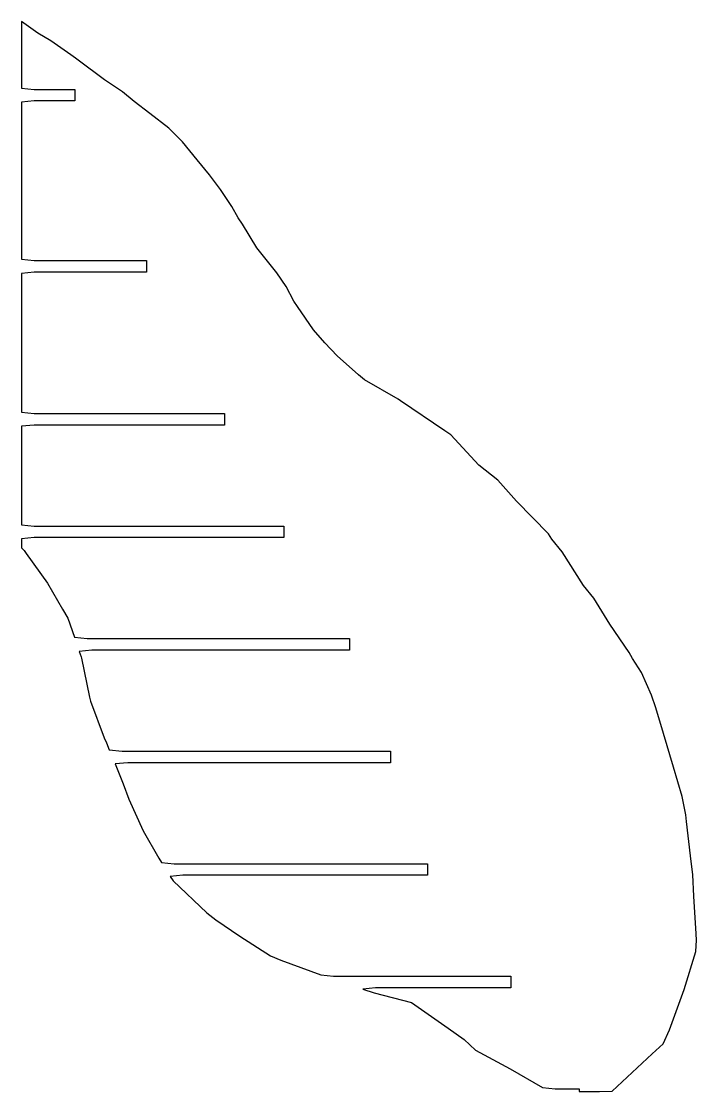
# Model space of a CAD drawing. Header units: inches. Extents: x -5 to 434, y 102 to 477.
# Drawn here: x -4.7 to 231.8, y 101.5 to 476.5 of the extents above; entities that cross this region are included whole.
import ezdxf

# ---------------------------------------------------------------- set-up
doc = ezdxf.new("R2010")
doc.units = ezdxf.units.IN
doc.header["$MEASUREMENT"] = 0
doc.layers.add('boundary', color=7, linetype='Continuous')

# ---------------------------------------------------------------- blocks, each defined once
blk = doc.blocks.new('block 2')
at = {"layer": 'boundary', "color": 5, "lineweight": 25, "true_color": 0x0000ff}
for points in [[(222.28, 123.16), (227.42, 137.34)], [(222.28, 123.16), (227.42, 137.34)], [(227.42, 137.34), (227.42, 137.34)], [(222.28, 123.16), (222.28, 123.16)]]:
    blk.add_lwpolyline(points, dxfattribs=at)
blk = doc.blocks.new('block 3')
at = {"layer": 'boundary', "color": 5, "lineweight": 25, "true_color": 0x0000ff}
for points in [[(227.42, 137.34), (231.55, 150.66)], [(227.42, 137.34), (231.55, 150.66)], [(231.55, 150.66), (231.55, 150.66)], [(227.42, 137.34), (227.42, 137.34)]]:
    blk.add_lwpolyline(points, dxfattribs=at)
blk = doc.blocks.new('block 4')
at = {"layer": 'boundary', "color": 5, "lineweight": 25, "true_color": 0x0000ff}
for points in [[(231.55, 150.66), (231.81, 154.56)], [(231.55, 150.66), (231.81, 154.56)], [(231.81, 154.56), (231.81, 154.56)], [(231.55, 150.66), (231.55, 150.66)]]:
    blk.add_lwpolyline(points, dxfattribs=at)
blk = doc.blocks.new('block 5')
at = {"layer": 'boundary', "color": 5, "lineweight": 25, "true_color": 0x0000ff}
for points in [[(231.81, 154.56), (231.64, 156.83)], [(231.81, 154.56), (231.64, 156.83)], [(231.64, 156.83), (231.64, 156.83)], [(231.81, 154.56), (231.81, 154.56)]]:
    blk.add_lwpolyline(points, dxfattribs=at)
blk = doc.blocks.new('block 6')
at = {"layer": 'boundary', "color": 5, "lineweight": 25, "true_color": 0x0000ff}
for points in [[(231.64, 156.83), (230.82, 170.02)], [(231.64, 156.83), (230.82, 170.02)], [(230.82, 170.02), (230.82, 170.02)], [(231.64, 156.83), (231.64, 156.83)]]:
    blk.add_lwpolyline(points, dxfattribs=at)
blk = doc.blocks.new('block 7')
at = {"layer": 'boundary', "color": 5, "lineweight": 25, "true_color": 0x0000ff}
for points in [[(230.82, 170.02), (230.53, 177.5)], [(230.82, 170.02), (230.53, 177.5)], [(230.53, 177.5), (230.53, 177.5)], [(230.82, 170.02), (230.82, 170.02)]]:
    blk.add_lwpolyline(points, dxfattribs=at)
blk = doc.blocks.new('block 8')
at = {"layer": 'boundary', "color": 5, "lineweight": 25, "true_color": 0x0000ff}
for points in [[(230.53, 177.5), (229.64, 184.15)], [(230.53, 177.5), (229.64, 184.15)], [(229.64, 184.15), (229.64, 184.15)], [(230.53, 177.5), (230.53, 177.5)]]:
    blk.add_lwpolyline(points, dxfattribs=at)
blk = doc.blocks.new('block 9')
at = {"layer": 'boundary', "color": 5, "lineweight": 25, "true_color": 0x0000ff}
for points in [[(229.64, 184.15), (228.29, 196.21)], [(229.64, 184.15), (228.29, 196.21)], [(228.29, 196.21), (228.29, 196.21)], [(229.64, 184.15), (229.64, 184.15)]]:
    blk.add_lwpolyline(points, dxfattribs=at)
blk = doc.blocks.new('block 10')
at = {"layer": 'boundary', "color": 5, "lineweight": 25, "true_color": 0x0000ff}
for points in [[(228.29, 196.21), (227.99, 198.49)], [(228.29, 196.21), (227.99, 198.49)], [(227.99, 198.49), (227.99, 198.49)], [(228.29, 196.21), (228.29, 196.21)]]:
    blk.add_lwpolyline(points, dxfattribs=at)
blk = doc.blocks.new('block 11')
at = {"layer": 'boundary', "color": 5, "lineweight": 25, "true_color": 0x0000ff}
for points in [[(227.99, 198.49), (226.76, 204.95)], [(227.99, 198.49), (226.76, 204.95)], [(226.76, 204.95), (226.76, 204.95)], [(227.99, 198.49), (227.99, 198.49)]]:
    blk.add_lwpolyline(points, dxfattribs=at)
blk = doc.blocks.new('block 12')
at = {"layer": 'boundary', "color": 5, "lineweight": 25, "true_color": 0x0000ff}
for points in [[(226.76, 204.95), (223.73, 215.23)], [(226.76, 204.95), (223.73, 215.23)], [(223.73, 215.23), (223.73, 215.23)], [(226.76, 204.95), (226.76, 204.95)]]:
    blk.add_lwpolyline(points, dxfattribs=at)
blk = doc.blocks.new('block 13')
at = {"layer": 'boundary', "color": 5, "lineweight": 25, "true_color": 0x0000ff}
for points in [[(223.73, 215.23), (220.17, 226.97)], [(223.73, 215.23), (220.17, 226.97)], [(220.17, 226.97), (220.17, 226.97)], [(223.73, 215.23), (223.73, 215.23)]]:
    blk.add_lwpolyline(points, dxfattribs=at)
blk = doc.blocks.new('block 14')
at = {"layer": 'boundary', "color": 5, "lineweight": 25, "true_color": 0x0000ff}
for points in [[(220.17, 226.97), (217.52, 235.99)], [(220.17, 226.97), (217.52, 235.99)], [(217.52, 235.99), (217.52, 235.99)], [(220.17, 226.97), (220.17, 226.97)]]:
    blk.add_lwpolyline(points, dxfattribs=at)
blk = doc.blocks.new('block 15')
at = {"layer": 'boundary', "color": 5, "lineweight": 25, "true_color": 0x0000ff}
for points in [[(217.52, 235.99), (215.96, 240.46)], [(217.52, 235.99), (215.96, 240.46)], [(215.96, 240.46), (215.96, 240.46)], [(217.52, 235.99), (217.52, 235.99)]]:
    blk.add_lwpolyline(points, dxfattribs=at)
blk = doc.blocks.new('block 16')
at = {"layer": 'boundary', "color": 5, "lineweight": 25, "true_color": 0x0000ff}
for points in [[(215.96, 240.46), (212.49, 248.34)], [(215.96, 240.46), (212.49, 248.34)], [(212.49, 248.34), (212.49, 248.34)], [(215.96, 240.46), (215.96, 240.46)]]:
    blk.add_lwpolyline(points, dxfattribs=at)
blk = doc.blocks.new('block 17')
at = {"layer": 'boundary', "color": 5, "lineweight": 25, "true_color": 0x0000ff}
for points in [[(212.49, 248.34), (209.33, 253.31)], [(212.49, 248.34), (209.33, 253.31)], [(209.33, 253.31), (209.33, 253.31)], [(212.49, 248.34), (212.49, 248.34)]]:
    blk.add_lwpolyline(points, dxfattribs=at)
blk = doc.blocks.new('block 18')
at = {"layer": 'boundary', "color": 5, "lineweight": 25, "true_color": 0x0000ff}
for points in [[(209.33, 253.31), (208.16, 255.42)], [(209.33, 253.31), (208.16, 255.42)], [(208.16, 255.42), (208.16, 255.42)], [(209.33, 253.31), (209.33, 253.31)]]:
    blk.add_lwpolyline(points, dxfattribs=at)
blk = doc.blocks.new('block 19')
at = {"layer": 'boundary', "color": 5, "lineweight": 25, "true_color": 0x0000ff}
for points in [[(208.16, 255.42), (201.46, 265.37)], [(208.16, 255.42), (201.46, 265.37)], [(201.46, 265.37), (201.46, 265.37)], [(208.16, 255.42), (208.16, 255.42)]]:
    blk.add_lwpolyline(points, dxfattribs=at)
blk = doc.blocks.new('block 20')
at = {"layer": 'boundary', "color": 5, "lineweight": 25, "true_color": 0x0000ff}
for points in [[(201.46, 265.37), (195.85, 274.44)], [(201.46, 265.37), (195.85, 274.44)], [(195.85, 274.44), (195.85, 274.44)], [(201.46, 265.37), (201.46, 265.37)]]:
    blk.add_lwpolyline(points, dxfattribs=at)
blk = doc.blocks.new('block 21')
at = {"layer": 'boundary', "color": 5, "lineweight": 25, "true_color": 0x0000ff}
for points in [[(195.85, 274.44), (192.23, 278.86)], [(195.85, 274.44), (192.23, 278.86)], [(192.23, 278.86), (192.23, 278.86)], [(195.85, 274.44), (195.85, 274.44)]]:
    blk.add_lwpolyline(points, dxfattribs=at)
blk = doc.blocks.new('block 22')
at = {"layer": 'boundary', "color": 5, "lineweight": 25, "true_color": 0x0000ff}
for points in [[(192.23, 278.86), (184.66, 290.7)], [(192.23, 278.86), (184.66, 290.7)], [(184.66, 290.7), (184.66, 290.7)], [(192.23, 278.86), (192.23, 278.86)]]:
    blk.add_lwpolyline(points, dxfattribs=at)
blk = doc.blocks.new('block 23')
at = {"layer": 'boundary', "color": 5, "lineweight": 25, "true_color": 0x0000ff}
for points in [[(184.66, 290.7), (181.15, 295.16)], [(184.66, 290.7), (181.15, 295.16)], [(181.15, 295.16), (181.15, 295.16)], [(184.66, 290.7), (184.66, 290.7)]]:
    blk.add_lwpolyline(points, dxfattribs=at)
blk = doc.blocks.new('block 24')
at = {"layer": 'boundary', "color": 5, "lineweight": 25, "true_color": 0x0000ff}
for points in [[(181.15, 295.16), (179.91, 297.02)], [(181.15, 295.16), (179.91, 297.02)], [(179.91, 297.02), (179.91, 297.02)], [(181.15, 295.16), (181.15, 295.16)]]:
    blk.add_lwpolyline(points, dxfattribs=at)
blk = doc.blocks.new('block 25')
at = {"layer": 'boundary', "color": 5, "lineweight": 25, "true_color": 0x0000ff}
for points in [[(179.91, 297.02), (168.72, 308.42)], [(179.91, 297.02), (168.72, 308.42)], [(168.72, 308.42), (168.72, 308.42)], [(179.91, 297.02), (179.91, 297.02)]]:
    blk.add_lwpolyline(points, dxfattribs=at)
blk = doc.blocks.new('block 26')
at = {"layer": 'boundary', "color": 5, "lineweight": 25, "true_color": 0x0000ff}
for points in [[(168.72, 308.42), (162.17, 315.8)], [(168.72, 308.42), (162.17, 315.8)], [(162.17, 315.8), (162.17, 315.8)], [(168.72, 308.42), (168.72, 308.42)]]:
    blk.add_lwpolyline(points, dxfattribs=at)
blk = doc.blocks.new('block 27')
at = {"layer": 'boundary', "color": 5, "lineweight": 25, "true_color": 0x0000ff}
for points in [[(162.17, 315.8), (155.51, 321.01)], [(162.17, 315.8), (155.51, 321.01)], [(155.51, 321.01), (155.51, 321.01)], [(162.17, 315.8), (162.17, 315.8)]]:
    blk.add_lwpolyline(points, dxfattribs=at)
blk = doc.blocks.new('block 28')
at = {"layer": 'boundary', "color": 5, "lineweight": 25, "true_color": 0x0000ff}
for points in [[(155.51, 321.01), (145.73, 331.69)], [(155.51, 321.01), (145.73, 331.69)], [(145.73, 331.69), (145.73, 331.69)], [(155.51, 321.01), (155.51, 321.01)]]:
    blk.add_lwpolyline(points, dxfattribs=at)
blk = doc.blocks.new('block 29')
at = {"layer": 'boundary', "color": 5, "lineweight": 25, "true_color": 0x0000ff}
for points in [[(145.73, 331.69), (143.6, 333.01)], [(145.73, 331.69), (143.6, 333.01)], [(143.6, 333.01), (143.6, 333.01)], [(145.73, 331.69), (145.73, 331.69)]]:
    blk.add_lwpolyline(points, dxfattribs=at)
blk = doc.blocks.new('block 30')
at = {"layer": 'boundary', "color": 5, "lineweight": 25, "true_color": 0x0000ff}
for points in [[(143.6, 333.01), (128.08, 343.54)], [(143.6, 333.01), (128.08, 343.54)], [(128.08, 343.54), (128.08, 343.54)], [(143.6, 333.01), (143.6, 333.01)]]:
    blk.add_lwpolyline(points, dxfattribs=at)
blk = doc.blocks.new('block 31')
at = {"layer": 'boundary', "color": 5, "lineweight": 25, "true_color": 0x0000ff}
for points in [[(128.08, 343.54), (127.21, 344.13)], [(128.08, 343.54), (127.21, 344.13)], [(127.21, 344.13), (127.21, 344.13)], [(128.08, 343.54), (128.08, 343.54)]]:
    blk.add_lwpolyline(points, dxfattribs=at)
blk = doc.blocks.new('block 32')
at = {"layer": 'boundary', "color": 5, "lineweight": 25, "true_color": 0x0000ff}
for points in [[(127.21, 344.13), (115.52, 350.96)], [(127.21, 344.13), (115.52, 350.96)], [(115.52, 350.96), (115.52, 350.96)], [(127.21, 344.13), (127.21, 344.13)]]:
    blk.add_lwpolyline(points, dxfattribs=at)
blk = doc.blocks.new('block 33')
at = {"layer": 'boundary', "color": 5, "lineweight": 25, "true_color": 0x0000ff}
for points in [[(115.52, 350.96), (113.42, 352.69)], [(115.52, 350.96), (113.42, 352.69)], [(113.42, 352.69), (113.42, 352.69)], [(115.52, 350.96), (115.52, 350.96)]]:
    blk.add_lwpolyline(points, dxfattribs=at)
blk = doc.blocks.new('block 34')
at = {"layer": 'boundary', "color": 5, "lineweight": 25, "true_color": 0x0000ff}
for points in [[(113.42, 352.69), (105.85, 359.39)], [(113.42, 352.69), (105.85, 359.39)], [(105.85, 359.39), (105.85, 359.39)], [(113.42, 352.69), (113.42, 352.69)]]:
    blk.add_lwpolyline(points, dxfattribs=at)
blk = doc.blocks.new('block 35')
at = {"layer": 'boundary', "color": 5, "lineweight": 25, "true_color": 0x0000ff}
for points in [[(105.85, 359.39), (101.52, 363.92)], [(105.85, 359.39), (101.52, 363.92)], [(101.52, 363.92), (101.52, 363.92)], [(105.85, 359.39), (105.85, 359.39)]]:
    blk.add_lwpolyline(points, dxfattribs=at)
blk = doc.blocks.new('block 36')
at = {"layer": 'boundary', "color": 5, "lineweight": 25, "true_color": 0x0000ff}
for points in [[(101.52, 363.92), (97.64, 368.44)], [(101.52, 363.92), (97.64, 368.44)], [(97.64, 368.44), (97.64, 368.44)], [(101.52, 363.92), (101.52, 363.92)]]:
    blk.add_lwpolyline(points, dxfattribs=at)
blk = doc.blocks.new('block 37')
at = {"layer": 'boundary', "color": 5, "lineweight": 25, "true_color": 0x0000ff}
for points in [[(97.64, 368.44), (91.96, 376.57)], [(97.64, 368.44), (91.96, 376.57)], [(91.96, 376.57), (91.96, 376.57)], [(97.64, 368.44), (97.64, 368.44)]]:
    blk.add_lwpolyline(points, dxfattribs=at)
blk = doc.blocks.new('block 38')
at = {"layer": 'boundary', "color": 5, "lineweight": 25, "true_color": 0x0000ff}
for points in [[(91.96, 376.57), (90.71, 378.45)], [(91.96, 376.57), (90.71, 378.45)], [(90.71, 378.45), (90.71, 378.45)], [(91.96, 376.57), (91.96, 376.57)]]:
    blk.add_lwpolyline(points, dxfattribs=at)
blk = doc.blocks.new('block 39')
at = {"layer": 'boundary', "color": 5, "lineweight": 25, "true_color": 0x0000ff}
for points in [[(90.71, 378.45), (88.02, 383.65)], [(90.71, 378.45), (88.02, 383.65)], [(88.02, 383.65), (88.02, 383.65)], [(90.71, 378.45), (90.71, 378.45)]]:
    blk.add_lwpolyline(points, dxfattribs=at)
blk = doc.blocks.new('block 40')
at = {"layer": 'boundary', "color": 5, "lineweight": 25, "true_color": 0x0000ff}
for points in [[(88.02, 383.65), (84.74, 388.43)], [(88.02, 383.65), (84.74, 388.43)], [(84.74, 388.43), (84.74, 388.43)], [(88.02, 383.65), (88.02, 383.65)]]:
    blk.add_lwpolyline(points, dxfattribs=at)
blk = doc.blocks.new('block 41')
at = {"layer": 'boundary', "color": 5, "lineweight": 25, "true_color": 0x0000ff}
for points in [[(84.74, 388.43), (82.89, 390.81)], [(84.74, 388.43), (82.89, 390.81)], [(82.89, 390.81), (82.89, 390.81)], [(84.74, 388.43), (84.74, 388.43)]]:
    blk.add_lwpolyline(points, dxfattribs=at)
blk = doc.blocks.new('block 42')
at = {"layer": 'boundary', "color": 5, "lineweight": 25, "true_color": 0x0000ff}
for points in [[(82.89, 390.81), (77.75, 397.19)], [(82.89, 390.81), (77.75, 397.19)], [(77.75, 397.19), (77.75, 397.19)], [(82.89, 390.81), (82.89, 390.81)]]:
    blk.add_lwpolyline(points, dxfattribs=at)
blk = doc.blocks.new('block 43')
at = {"layer": 'boundary', "color": 5, "lineweight": 25, "true_color": 0x0000ff}
for points in [[(77.75, 397.19), (72.77, 405.48)], [(77.75, 397.19), (72.77, 405.48)], [(72.77, 405.48), (72.77, 405.48)], [(77.75, 397.19), (77.75, 397.19)]]:
    blk.add_lwpolyline(points, dxfattribs=at)
blk = doc.blocks.new('block 44')
at = {"layer": 'boundary', "color": 5, "lineweight": 25, "true_color": 0x0000ff}
for points in [[(72.77, 405.48), (71.23, 407.68)], [(72.77, 405.48), (71.23, 407.68)], [(71.23, 407.68), (71.23, 407.68)], [(72.77, 405.48), (72.77, 405.48)]]:
    blk.add_lwpolyline(points, dxfattribs=at)
blk = doc.blocks.new('block 45')
at = {"layer": 'boundary', "color": 5, "lineweight": 25, "true_color": 0x0000ff}
for points in [[(71.23, 407.68), (68.96, 411.63)], [(71.23, 407.68), (68.96, 411.63)], [(68.96, 411.63), (68.96, 411.63)], [(71.23, 407.68), (71.23, 407.68)]]:
    blk.add_lwpolyline(points, dxfattribs=at)
blk = doc.blocks.new('block 46')
at = {"layer": 'boundary', "color": 5, "lineweight": 25, "true_color": 0x0000ff}
for points in [[(68.96, 411.63), (65.08, 417.68)], [(68.96, 411.63), (65.08, 417.68)], [(65.08, 417.68), (65.08, 417.68)], [(68.96, 411.63), (68.96, 411.63)]]:
    blk.add_lwpolyline(points, dxfattribs=at)
blk = doc.blocks.new('block 47')
at = {"layer": 'boundary', "color": 5, "lineweight": 25, "true_color": 0x0000ff}
for points in [[(65.08, 417.68), (61.22, 422.75)], [(65.08, 417.68), (61.22, 422.75)], [(61.22, 422.75), (61.22, 422.75)], [(65.08, 417.68), (65.08, 417.68)]]:
    blk.add_lwpolyline(points, dxfattribs=at)
blk = doc.blocks.new('block 48')
at = {"layer": 'boundary', "color": 5, "lineweight": 25, "true_color": 0x0000ff}
for points in [[(61.22, 422.75), (56.81, 427.97)], [(61.22, 422.75), (56.81, 427.97)], [(56.81, 427.97), (56.81, 427.97)], [(61.22, 422.75), (61.22, 422.75)]]:
    blk.add_lwpolyline(points, dxfattribs=at)
blk = doc.blocks.new('block 49')
at = {"layer": 'boundary', "color": 5, "lineweight": 25, "true_color": 0x0000ff}
for points in [[(56.81, 427.97), (51.77, 434.34)], [(56.81, 427.97), (51.77, 434.34)], [(51.77, 434.34), (51.77, 434.34)], [(56.81, 427.97), (56.81, 427.97)]]:
    blk.add_lwpolyline(points, dxfattribs=at)
blk = doc.blocks.new('block 50')
at = {"layer": 'boundary', "color": 5, "lineweight": 25, "true_color": 0x0000ff}
for points in [[(51.77, 434.34), (46.96, 439.15)], [(51.77, 434.34), (46.96, 439.15)], [(46.96, 439.15), (46.96, 439.15)], [(51.77, 434.34), (51.77, 434.34)]]:
    blk.add_lwpolyline(points, dxfattribs=at)
blk = doc.blocks.new('block 51')
at = {"layer": 'boundary', "color": 5, "lineweight": 25, "true_color": 0x0000ff}
for points in [[(46.96, 439.15), (40.24, 444.27)], [(46.96, 439.15), (40.24, 444.27)], [(40.24, 444.27), (40.24, 444.27)], [(46.96, 439.15), (46.96, 439.15)]]:
    blk.add_lwpolyline(points, dxfattribs=at)
blk = doc.blocks.new('block 52')
at = {"layer": 'boundary', "color": 5, "lineweight": 25, "true_color": 0x0000ff}
for points in [[(40.24, 444.27), (34.74, 448.46)], [(40.24, 444.27), (34.74, 448.46)], [(34.74, 448.46), (34.74, 448.46)], [(40.24, 444.27), (40.24, 444.27)]]:
    blk.add_lwpolyline(points, dxfattribs=at)
blk = doc.blocks.new('block 53')
at = {"layer": 'boundary', "color": 5, "lineweight": 25, "true_color": 0x0000ff}
for points in [[(34.74, 448.46), (30.71, 451.8)], [(34.74, 448.46), (30.71, 451.8)], [(30.71, 451.8), (30.71, 451.8)], [(34.74, 448.46), (34.74, 448.46)]]:
    blk.add_lwpolyline(points, dxfattribs=at)
blk = doc.blocks.new('block 54')
at = {"layer": 'boundary', "color": 5, "lineweight": 25, "true_color": 0x0000ff}
for points in [[(30.71, 451.8), (24.43, 456)], [(30.71, 451.8), (24.43, 456)], [(24.43, 456), (24.43, 456)], [(30.71, 451.8), (30.71, 451.8)]]:
    blk.add_lwpolyline(points, dxfattribs=at)
blk = doc.blocks.new('block 55')
at = {"layer": 'boundary', "color": 5, "lineweight": 25, "true_color": 0x0000ff}
for points in [[(24.43, 456), (15.22, 462.94)], [(24.43, 456), (15.22, 462.94)], [(15.22, 462.94), (15.22, 462.94)], [(24.43, 456), (24.43, 456)]]:
    blk.add_lwpolyline(points, dxfattribs=at)
blk = doc.blocks.new('block 56')
at = {"layer": 'boundary', "color": 5, "lineweight": 25, "true_color": 0x0000ff}
for points in [[(15.22, 462.94), (14.27, 463.62)], [(15.22, 462.94), (14.27, 463.62)], [(14.27, 463.62), (14.27, 463.62)], [(15.22, 462.94), (15.22, 462.94)]]:
    blk.add_lwpolyline(points, dxfattribs=at)
blk = doc.blocks.new('block 57')
at = {"layer": 'boundary', "color": 5, "lineweight": 25, "true_color": 0x0000ff}
for points in [[(14.27, 463.62), (12.6, 464.83)], [(14.27, 463.62), (12.6, 464.83)], [(12.6, 464.83), (12.6, 464.83)], [(14.27, 463.62), (14.27, 463.62)]]:
    blk.add_lwpolyline(points, dxfattribs=at)
blk = doc.blocks.new('block 58')
at = {"layer": 'boundary', "color": 5, "lineweight": 25, "true_color": 0x0000ff}
for points in [[(12.6, 464.83), (5.56, 469.75)], [(12.6, 464.83), (5.56, 469.75)], [(5.56, 469.75), (5.56, 469.75)], [(12.6, 464.83), (12.6, 464.83)]]:
    blk.add_lwpolyline(points, dxfattribs=at)
blk = doc.blocks.new('block 59')
at = {"layer": 'boundary', "color": 5, "lineweight": 25, "true_color": 0x0000ff}
for points in [[(5.56, 469.75), (1.09, 472.43)], [(5.56, 469.75), (1.09, 472.43)], [(1.09, 472.43), (1.09, 472.43)], [(5.56, 469.75), (5.56, 469.75)]]:
    blk.add_lwpolyline(points, dxfattribs=at)
blk = doc.blocks.new('block 60')
at = {"layer": 'boundary', "color": 5, "lineweight": 25, "true_color": 0x0000ff}
for points in [[(1.09, 472.43), (-4.71, 476.52)], [(1.09, 472.43), (-4.71, 476.52)], [(-4.71, 476.52), (-4.71, 476.52)], [(1.09, 472.43), (1.09, 472.43)]]:
    blk.add_lwpolyline(points, dxfattribs=at)
blk = doc.blocks.new('block 61')
at = {"layer": 'boundary', "color": 5, "lineweight": 25, "true_color": 0x0000ff}
for points in [[(-4.71, 476.52), (-4.71, 453.14)], [(-4.71, 476.52), (-4.71, 453.14)], [(-4.71, 476.52), (-4.71, 476.52)], [(-4.71, 453.14), (-4.71, 453.14)]]:
    blk.add_lwpolyline(points, dxfattribs=at)
blk = doc.blocks.new('block 62')
at = {"layer": 'boundary', "color": 5, "lineweight": 25, "true_color": 0x0000ff}
for points in [[(-4.71, 453.14), (-0.26, 452.7)], [(-4.71, 453.14), (-0.26, 452.7)], [(-4.71, 453.14), (-4.71, 453.14)], [(-0.26, 452.7), (-0.26, 452.7)]]:
    blk.add_lwpolyline(points, dxfattribs=at)
blk = doc.blocks.new('block 63')
at = {"layer": 'boundary', "color": 5, "lineweight": 25, "true_color": 0x0000ff}
for points in [[(-0.26, 452.7), (13.98, 452.7)], [(-0.26, 452.7), (13.98, 452.7)], [(-0.26, 452.7), (-0.26, 452.7)], [(13.98, 452.7), (13.98, 452.7)]]:
    blk.add_lwpolyline(points, dxfattribs=at)
blk = doc.blocks.new('block 64')
at = {"layer": 'boundary', "color": 5, "lineweight": 25, "true_color": 0x0000ff}
for points in [[(13.98, 452.7), (13.98, 448.65)], [(13.98, 452.7), (13.98, 448.65)], [(13.98, 452.7), (13.98, 452.7)], [(13.98, 448.65), (13.98, 448.65)]]:
    blk.add_lwpolyline(points, dxfattribs=at)
blk = doc.blocks.new('block 65')
at = {"layer": 'boundary', "color": 5, "lineweight": 25, "true_color": 0x0000ff}
for points in [[(13.98, 448.65), (-0.26, 448.65)], [(13.98, 448.65), (-0.26, 448.65)], [(-0.26, 448.65), (-0.26, 448.65)], [(13.98, 448.65), (13.98, 448.65)]]:
    blk.add_lwpolyline(points, dxfattribs=at)
blk = doc.blocks.new('block 66')
at = {"layer": 'boundary', "color": 5, "lineweight": 25, "true_color": 0x0000ff}
for points in [[(-0.26, 448.65), (-4.71, 448.21)], [(-0.26, 448.65), (-4.71, 448.21)], [(-4.71, 448.21), (-4.71, 448.21)], [(-0.26, 448.65), (-0.26, 448.65)]]:
    blk.add_lwpolyline(points, dxfattribs=at)
blk = doc.blocks.new('block 67')
at = {"layer": 'boundary', "color": 5, "lineweight": 25, "true_color": 0x0000ff}
for points in [[(-4.71, 448.21), (-4.71, 393.17)], [(-4.71, 448.21), (-4.71, 393.17)], [(-4.71, 448.21), (-4.71, 448.21)], [(-4.71, 393.17), (-4.71, 393.17)]]:
    blk.add_lwpolyline(points, dxfattribs=at)
blk = doc.blocks.new('block 68')
at = {"layer": 'boundary', "color": 5, "lineweight": 25, "true_color": 0x0000ff}
for points in [[(-4.71, 393.17), (-0.26, 392.73)], [(-4.71, 393.17), (-0.26, 392.73)], [(-4.71, 393.17), (-4.71, 393.17)], [(-0.26, 392.73), (-0.26, 392.73)]]:
    blk.add_lwpolyline(points, dxfattribs=at)
blk = doc.blocks.new('block 69')
at = {"layer": 'boundary', "color": 5, "lineweight": 25, "true_color": 0x0000ff}
for points in [[(-0.26, 392.73), (39.16, 392.73)], [(-0.26, 392.73), (39.16, 392.73)], [(-0.26, 392.73), (-0.26, 392.73)], [(39.16, 392.73), (39.16, 392.73)]]:
    blk.add_lwpolyline(points, dxfattribs=at)
blk = doc.blocks.new('block 70')
at = {"layer": 'boundary', "color": 5, "lineweight": 25, "true_color": 0x0000ff}
for points in [[(39.16, 392.73), (39.16, 388.68)], [(39.16, 392.73), (39.16, 388.68)], [(39.16, 392.73), (39.16, 392.73)], [(39.16, 388.68), (39.16, 388.68)]]:
    blk.add_lwpolyline(points, dxfattribs=at)
blk = doc.blocks.new('block 71')
at = {"layer": 'boundary', "color": 5, "lineweight": 25, "true_color": 0x0000ff}
for points in [[(39.16, 388.68), (-0.26, 388.68)], [(39.16, 388.68), (-0.26, 388.68)], [(-0.26, 388.68), (-0.26, 388.68)], [(39.16, 388.68), (39.16, 388.68)]]:
    blk.add_lwpolyline(points, dxfattribs=at)
blk = doc.blocks.new('block 72')
at = {"layer": 'boundary', "color": 5, "lineweight": 25, "true_color": 0x0000ff}
for points in [[(-0.26, 388.68), (-4.71, 388.24)], [(-0.26, 388.68), (-4.71, 388.24)], [(-4.71, 388.24), (-4.71, 388.24)], [(-0.26, 388.68), (-0.26, 388.68)]]:
    blk.add_lwpolyline(points, dxfattribs=at)
blk = doc.blocks.new('block 73')
at = {"layer": 'boundary', "color": 5, "lineweight": 25, "true_color": 0x0000ff}
for points in [[(-4.71, 388.24), (-4.71, 339.58)], [(-4.71, 388.24), (-4.71, 339.58)], [(-4.71, 388.24), (-4.71, 388.24)], [(-4.71, 339.58), (-4.71, 339.58)]]:
    blk.add_lwpolyline(points, dxfattribs=at)
blk = doc.blocks.new('block 74')
at = {"layer": 'boundary', "color": 5, "lineweight": 25, "true_color": 0x0000ff}
for points in [[(-4.71, 339.58), (-0.26, 339.14)], [(-4.71, 339.58), (-0.26, 339.14)], [(-4.71, 339.58), (-4.71, 339.58)], [(-0.26, 339.14), (-0.26, 339.14)]]:
    blk.add_lwpolyline(points, dxfattribs=at)
blk = doc.blocks.new('block 75')
at = {"layer": 'boundary', "color": 5, "lineweight": 25, "true_color": 0x0000ff}
for points in [[(-0.26, 339.14), (66.46, 339.14)], [(-0.26, 339.14), (66.46, 339.14)], [(-0.26, 339.14), (-0.26, 339.14)], [(66.46, 339.14), (66.46, 339.14)]]:
    blk.add_lwpolyline(points, dxfattribs=at)
blk = doc.blocks.new('block 76')
at = {"layer": 'boundary', "color": 5, "lineweight": 25, "true_color": 0x0000ff}
for points in [[(66.46, 339.14), (66.46, 335.09)], [(66.46, 339.14), (66.46, 335.09)], [(66.46, 339.14), (66.46, 339.14)], [(66.46, 335.09), (66.46, 335.09)]]:
    blk.add_lwpolyline(points, dxfattribs=at)
blk = doc.blocks.new('block 77')
at = {"layer": 'boundary', "color": 5, "lineweight": 25, "true_color": 0x0000ff}
for points in [[(66.46, 335.09), (-0.26, 335.09)], [(66.46, 335.09), (-0.26, 335.09)], [(-0.26, 335.09), (-0.26, 335.09)], [(66.46, 335.09), (66.46, 335.09)]]:
    blk.add_lwpolyline(points, dxfattribs=at)
blk = doc.blocks.new('block 78')
at = {"layer": 'boundary', "color": 5, "lineweight": 25, "true_color": 0x0000ff}
for points in [[(-0.26, 335.09), (-4.71, 334.65)], [(-0.26, 335.09), (-4.71, 334.65)], [(-4.71, 334.65), (-4.71, 334.65)], [(-0.26, 335.09), (-0.26, 335.09)]]:
    blk.add_lwpolyline(points, dxfattribs=at)
blk = doc.blocks.new('block 79')
at = {"layer": 'boundary', "color": 5, "lineweight": 25, "true_color": 0x0000ff}
for points in [[(-4.71, 334.65), (-4.71, 300.14)], [(-4.71, 334.65), (-4.71, 300.14)], [(-4.71, 334.65), (-4.71, 334.65)], [(-4.71, 300.14), (-4.71, 300.14)]]:
    blk.add_lwpolyline(points, dxfattribs=at)
blk = doc.blocks.new('block 80')
at = {"layer": 'boundary', "color": 5, "lineweight": 25, "true_color": 0x0000ff}
for points in [[(-4.71, 300.14), (-0.26, 299.7)], [(-4.71, 300.14), (-0.26, 299.7)], [(-4.71, 300.14), (-4.71, 300.14)], [(-0.26, 299.7), (-0.26, 299.7)]]:
    blk.add_lwpolyline(points, dxfattribs=at)
blk = doc.blocks.new('block 81')
at = {"layer": 'boundary', "color": 5, "lineweight": 25, "true_color": 0x0000ff}
for points in [[(-0.26, 299.7), (87.18, 299.7)], [(-0.26, 299.7), (87.18, 299.7)], [(-0.26, 299.7), (-0.26, 299.7)], [(87.18, 299.7), (87.18, 299.7)]]:
    blk.add_lwpolyline(points, dxfattribs=at)
blk = doc.blocks.new('block 82')
at = {"layer": 'boundary', "color": 5, "lineweight": 25, "true_color": 0x0000ff}
for points in [[(87.18, 299.7), (87.18, 295.65)], [(87.18, 299.7), (87.18, 295.65)], [(87.18, 299.7), (87.18, 299.7)], [(87.18, 295.65), (87.18, 295.65)]]:
    blk.add_lwpolyline(points, dxfattribs=at)
blk = doc.blocks.new('block 83')
at = {"layer": 'boundary', "color": 5, "lineweight": 25, "true_color": 0x0000ff}
for points in [[(87.18, 295.65), (-0.26, 295.65)], [(87.18, 295.65), (-0.26, 295.65)], [(-0.26, 295.65), (-0.26, 295.65)], [(87.18, 295.65), (87.18, 295.65)]]:
    blk.add_lwpolyline(points, dxfattribs=at)
blk = doc.blocks.new('block 84')
at = {"layer": 'boundary', "color": 5, "lineweight": 25, "true_color": 0x0000ff}
for points in [[(-0.26, 295.65), (-4.71, 295.21)], [(-0.26, 295.65), (-4.71, 295.21)], [(-4.71, 295.21), (-4.71, 295.21)], [(-0.26, 295.65), (-0.26, 295.65)]]:
    blk.add_lwpolyline(points, dxfattribs=at)
blk = doc.blocks.new('block 85')
at = {"layer": 'boundary', "color": 5, "lineweight": 25, "true_color": 0x0000ff}
for points in [[(-4.71, 295.21), (-4.71, 292.05)], [(-4.71, 295.21), (-4.71, 292.05)], [(-4.71, 295.21), (-4.71, 295.21)], [(-4.71, 292.05), (-4.71, 292.05)]]:
    blk.add_lwpolyline(points, dxfattribs=at)
blk = doc.blocks.new('block 86')
at = {"layer": 'boundary', "color": 5, "lineweight": 25, "true_color": 0x0000ff}
for points in [[(-4.71, 292.05), (-3.72, 291.08)], [(-4.71, 292.05), (-3.72, 291.08)], [(-4.71, 292.05), (-4.71, 292.05)], [(-3.72, 291.08), (-3.72, 291.08)]]:
    blk.add_lwpolyline(points, dxfattribs=at)
blk = doc.blocks.new('block 87')
at = {"layer": 'boundary', "color": 5, "lineweight": 25, "true_color": 0x0000ff}
for points in [[(-3.72, 291.08), (-3, 290.08)], [(-3.72, 291.08), (-3, 290.08)], [(-3.72, 291.08), (-3.72, 291.08)], [(-3, 290.08), (-3, 290.08)]]:
    blk.add_lwpolyline(points, dxfattribs=at)
blk = doc.blocks.new('block 88')
at = {"layer": 'boundary', "color": 5, "lineweight": 25, "true_color": 0x0000ff}
for points in [[(-3, 290.08), (4.44, 279.67)], [(-3, 290.08), (4.44, 279.67)], [(-3, 290.08), (-3, 290.08)], [(4.44, 279.67), (4.44, 279.67)]]:
    blk.add_lwpolyline(points, dxfattribs=at)
blk = doc.blocks.new('block 89')
at = {"layer": 'boundary', "color": 5, "lineweight": 25, "true_color": 0x0000ff}
for points in [[(4.44, 279.67), (9.74, 270.6)], [(4.44, 279.67), (9.74, 270.6)], [(4.44, 279.67), (4.44, 279.67)], [(9.74, 270.6), (9.74, 270.6)]]:
    blk.add_lwpolyline(points, dxfattribs=at)
blk = doc.blocks.new('block 90')
at = {"layer": 'boundary', "color": 5, "lineweight": 25, "true_color": 0x0000ff}
for points in [[(9.74, 270.6), (11.58, 267.37)], [(9.74, 270.6), (11.58, 267.37)], [(9.74, 270.6), (9.74, 270.6)], [(11.58, 267.37), (11.58, 267.37)]]:
    blk.add_lwpolyline(points, dxfattribs=at)
blk = doc.blocks.new('block 91')
at = {"layer": 'boundary', "color": 5, "lineweight": 25, "true_color": 0x0000ff}
for points in [[(11.58, 267.37), (13.85, 260.71)], [(11.58, 267.37), (13.85, 260.71)], [(11.58, 267.37), (11.58, 267.37)], [(13.85, 260.71), (13.85, 260.71)]]:
    blk.add_lwpolyline(points, dxfattribs=at)
blk = doc.blocks.new('block 92')
at = {"layer": 'boundary', "color": 5, "lineweight": 25, "true_color": 0x0000ff}
for points in [[(13.85, 260.71), (18.31, 260.27)], [(13.85, 260.71), (18.31, 260.27)], [(13.85, 260.71), (13.85, 260.71)], [(18.31, 260.27), (18.31, 260.27)]]:
    blk.add_lwpolyline(points, dxfattribs=at)
blk = doc.blocks.new('block 93')
at = {"layer": 'boundary', "color": 5, "lineweight": 25, "true_color": 0x0000ff}
for points in [[(18.31, 260.27), (110.19, 260.27)], [(18.31, 260.27), (110.19, 260.27)], [(18.31, 260.27), (18.31, 260.27)], [(110.19, 260.27), (110.19, 260.27)]]:
    blk.add_lwpolyline(points, dxfattribs=at)
blk = doc.blocks.new('block 94')
at = {"layer": 'boundary', "color": 5, "lineweight": 25, "true_color": 0x0000ff}
for points in [[(110.19, 260.27), (110.19, 256.22)], [(110.19, 260.27), (110.19, 256.22)], [(110.19, 260.27), (110.19, 260.27)], [(110.19, 256.22), (110.19, 256.22)]]:
    blk.add_lwpolyline(points, dxfattribs=at)
blk = doc.blocks.new('block 95')
at = {"layer": 'boundary', "color": 5, "lineweight": 25, "true_color": 0x0000ff}
for points in [[(110.19, 256.22), (19.99, 256.22)], [(110.19, 256.22), (19.99, 256.22)], [(19.99, 256.22), (19.99, 256.22)], [(110.19, 256.22), (110.19, 256.22)]]:
    blk.add_lwpolyline(points, dxfattribs=at)
blk = doc.blocks.new('block 96')
at = {"layer": 'boundary', "color": 5, "lineweight": 25, "true_color": 0x0000ff}
for points in [[(19.99, 256.22), (15.54, 255.78)], [(19.99, 256.22), (15.54, 255.78)], [(15.54, 255.78), (15.54, 255.78)], [(19.99, 256.22), (19.99, 256.22)]]:
    blk.add_lwpolyline(points, dxfattribs=at)
blk = doc.blocks.new('block 97')
at = {"layer": 'boundary', "color": 5, "lineweight": 25, "true_color": 0x0000ff}
for points in [[(15.54, 255.78), (16.17, 253.91)], [(15.54, 255.78), (16.17, 253.91)], [(15.54, 255.78), (15.54, 255.78)], [(16.17, 253.91), (16.17, 253.91)]]:
    blk.add_lwpolyline(points, dxfattribs=at)
blk = doc.blocks.new('block 98')
at = {"layer": 'boundary', "color": 5, "lineweight": 25, "true_color": 0x0000ff}
for points in [[(16.17, 253.91), (16.33, 253.43)], [(16.17, 253.91), (16.33, 253.43)], [(16.17, 253.91), (16.17, 253.91)], [(16.33, 253.43), (16.33, 253.43)]]:
    blk.add_lwpolyline(points, dxfattribs=at)
blk = doc.blocks.new('block 99')
at = {"layer": 'boundary', "color": 5, "lineweight": 25, "true_color": 0x0000ff}
for points in [[(16.33, 253.43), (19.18, 239.74)], [(16.33, 253.43), (19.18, 239.74)], [(16.33, 253.43), (16.33, 253.43)], [(19.18, 239.74), (19.18, 239.74)]]:
    blk.add_lwpolyline(points, dxfattribs=at)
blk = doc.blocks.new('block 100')
at = {"layer": 'boundary', "color": 5, "lineweight": 25, "true_color": 0x0000ff}
for points in [[(19.18, 239.74), (19.46, 238.4)], [(19.18, 239.74), (19.46, 238.4)], [(19.18, 239.74), (19.18, 239.74)], [(19.46, 238.4), (19.46, 238.4)]]:
    blk.add_lwpolyline(points, dxfattribs=at)
blk = doc.blocks.new('block 101')
at = {"layer": 'boundary', "color": 5, "lineweight": 25, "true_color": 0x0000ff}
for points in [[(19.46, 238.4), (24.3, 225.51)], [(19.46, 238.4), (24.3, 225.51)], [(19.46, 238.4), (19.46, 238.4)], [(24.3, 225.51), (24.3, 225.51)]]:
    blk.add_lwpolyline(points, dxfattribs=at)
blk = doc.blocks.new('block 102')
at = {"layer": 'boundary', "color": 5, "lineweight": 25, "true_color": 0x0000ff}
for points in [[(24.3, 225.51), (25.05, 223.77)], [(24.3, 225.51), (25.05, 223.77)], [(24.3, 225.51), (24.3, 225.51)], [(25.05, 223.77), (25.05, 223.77)]]:
    blk.add_lwpolyline(points, dxfattribs=at)
blk = doc.blocks.new('block 103')
at = {"layer": 'boundary', "color": 5, "lineweight": 25, "true_color": 0x0000ff}
for points in [[(25.05, 223.77), (26.07, 221.27)], [(25.05, 223.77), (26.07, 221.27)], [(25.05, 223.77), (25.05, 223.77)], [(26.07, 221.27), (26.07, 221.27)]]:
    blk.add_lwpolyline(points, dxfattribs=at)
blk = doc.blocks.new('block 104')
at = {"layer": 'boundary', "color": 5, "lineweight": 25, "true_color": 0x0000ff}
for points in [[(26.07, 221.27), (30.53, 220.83)], [(26.07, 221.27), (30.53, 220.83)], [(26.07, 221.27), (26.07, 221.27)], [(30.53, 220.83), (30.53, 220.83)]]:
    blk.add_lwpolyline(points, dxfattribs=at)
blk = doc.blocks.new('block 105')
at = {"layer": 'boundary', "color": 5, "lineweight": 25, "true_color": 0x0000ff}
for points in [[(30.53, 220.83), (124.58, 220.83)], [(30.53, 220.83), (124.58, 220.83)], [(30.53, 220.83), (30.53, 220.83)], [(124.58, 220.83), (124.58, 220.83)]]:
    blk.add_lwpolyline(points, dxfattribs=at)
blk = doc.blocks.new('block 106')
at = {"layer": 'boundary', "color": 5, "lineweight": 25, "true_color": 0x0000ff}
for points in [[(124.58, 220.83), (124.58, 216.78)], [(124.58, 220.83), (124.58, 216.78)], [(124.58, 220.83), (124.58, 220.83)], [(124.58, 216.78), (124.58, 216.78)]]:
    blk.add_lwpolyline(points, dxfattribs=at)
blk = doc.blocks.new('block 107')
at = {"layer": 'boundary', "color": 5, "lineweight": 25, "true_color": 0x0000ff}
for points in [[(124.58, 216.78), (32.56, 216.78)], [(124.58, 216.78), (32.56, 216.78)], [(32.56, 216.78), (32.56, 216.78)], [(124.58, 216.78), (124.58, 216.78)]]:
    blk.add_lwpolyline(points, dxfattribs=at)
blk = doc.blocks.new('block 108')
at = {"layer": 'boundary', "color": 5, "lineweight": 25, "true_color": 0x0000ff}
for points in [[(32.56, 216.78), (28.1, 216.34)], [(32.56, 216.78), (28.1, 216.34)], [(28.1, 216.34), (28.1, 216.34)], [(32.56, 216.78), (32.56, 216.78)]]:
    blk.add_lwpolyline(points, dxfattribs=at)
blk = doc.blocks.new('block 109')
at = {"layer": 'boundary', "color": 5, "lineweight": 25, "true_color": 0x0000ff}
for points in [[(28.1, 216.34), (30.94, 209.42)], [(28.1, 216.34), (30.94, 209.42)], [(28.1, 216.34), (28.1, 216.34)], [(30.94, 209.42), (30.94, 209.42)]]:
    blk.add_lwpolyline(points, dxfattribs=at)
blk = doc.blocks.new('block 110')
at = {"layer": 'boundary', "color": 5, "lineweight": 25, "true_color": 0x0000ff}
for points in [[(30.94, 209.42), (32.91, 204.04)], [(30.94, 209.42), (32.91, 204.04)], [(30.94, 209.42), (30.94, 209.42)], [(32.91, 204.04), (32.91, 204.04)]]:
    blk.add_lwpolyline(points, dxfattribs=at)
blk = doc.blocks.new('block 111')
at = {"layer": 'boundary', "color": 5, "lineweight": 25, "true_color": 0x0000ff}
for points in [[(32.91, 204.04), (37.94, 192.93)], [(32.91, 204.04), (37.94, 192.93)], [(32.91, 204.04), (32.91, 204.04)], [(37.94, 192.93), (37.94, 192.93)]]:
    blk.add_lwpolyline(points, dxfattribs=at)
blk = doc.blocks.new('block 112')
at = {"layer": 'boundary', "color": 5, "lineweight": 25, "true_color": 0x0000ff}
for points in [[(37.94, 192.93), (43.39, 183.35)], [(37.94, 192.93), (43.39, 183.35)], [(37.94, 192.93), (37.94, 192.93)], [(43.39, 183.35), (43.39, 183.35)]]:
    blk.add_lwpolyline(points, dxfattribs=at)
blk = doc.blocks.new('block 113')
at = {"layer": 'boundary', "color": 5, "lineweight": 25, "true_color": 0x0000ff}
for points in [[(43.39, 183.35), (44.34, 181.83)], [(43.39, 183.35), (44.34, 181.83)], [(43.39, 183.35), (43.39, 183.35)], [(44.34, 181.83), (44.34, 181.83)]]:
    blk.add_lwpolyline(points, dxfattribs=at)
blk = doc.blocks.new('block 114')
at = {"layer": 'boundary', "color": 5, "lineweight": 25, "true_color": 0x0000ff}
for points in [[(44.34, 181.83), (48.8, 181.39)], [(44.34, 181.83), (48.8, 181.39)], [(44.34, 181.83), (44.34, 181.83)], [(48.8, 181.39), (48.8, 181.39)]]:
    blk.add_lwpolyline(points, dxfattribs=at)
blk = doc.blocks.new('block 115')
at = {"layer": 'boundary', "color": 5, "lineweight": 25, "true_color": 0x0000ff}
for points in [[(48.8, 181.39), (137.56, 181.39)], [(48.8, 181.39), (137.56, 181.39)], [(48.8, 181.39), (48.8, 181.39)], [(137.56, 181.39), (137.56, 181.39)]]:
    blk.add_lwpolyline(points, dxfattribs=at)
blk = doc.blocks.new('block 116')
at = {"layer": 'boundary', "color": 5, "lineweight": 25, "true_color": 0x0000ff}
for points in [[(137.56, 181.39), (137.56, 177.34)], [(137.56, 181.39), (137.56, 177.34)], [(137.56, 181.39), (137.56, 181.39)], [(137.56, 177.34), (137.56, 177.34)]]:
    blk.add_lwpolyline(points, dxfattribs=at)
blk = doc.blocks.new('block 117')
at = {"layer": 'boundary', "color": 5, "lineweight": 25, "true_color": 0x0000ff}
for points in [[(137.56, 177.34), (51.89, 177.34)], [(137.56, 177.34), (51.89, 177.34)], [(51.89, 177.34), (51.89, 177.34)], [(137.56, 177.34), (137.56, 177.34)]]:
    blk.add_lwpolyline(points, dxfattribs=at)
blk = doc.blocks.new('block 118')
at = {"layer": 'boundary', "color": 5, "lineweight": 25, "true_color": 0x0000ff}
for points in [[(51.89, 177.34), (47.44, 176.9)], [(51.89, 177.34), (47.44, 176.9)], [(47.44, 176.9), (47.44, 176.9)], [(51.89, 177.34), (51.89, 177.34)]]:
    blk.add_lwpolyline(points, dxfattribs=at)
blk = doc.blocks.new('block 119')
at = {"layer": 'boundary', "color": 5, "lineweight": 25, "true_color": 0x0000ff}
for points in [[(47.44, 176.9), (48.4, 175.38)], [(47.44, 176.9), (48.4, 175.38)], [(47.44, 176.9), (47.44, 176.9)], [(48.4, 175.38), (48.4, 175.38)]]:
    blk.add_lwpolyline(points, dxfattribs=at)
blk = doc.blocks.new('block 120')
at = {"layer": 'boundary', "color": 5, "lineweight": 25, "true_color": 0x0000ff}
for points in [[(48.4, 175.38), (60.27, 164.14)], [(48.4, 175.38), (60.27, 164.14)], [(48.4, 175.38), (48.4, 175.38)], [(60.27, 164.14), (60.27, 164.14)]]:
    blk.add_lwpolyline(points, dxfattribs=at)
blk = doc.blocks.new('block 121')
at = {"layer": 'boundary', "color": 5, "lineweight": 25, "true_color": 0x0000ff}
for points in [[(60.27, 164.14), (63.38, 161.67)], [(60.27, 164.14), (63.38, 161.67)], [(60.27, 164.14), (60.27, 164.14)], [(63.38, 161.67), (63.38, 161.67)]]:
    blk.add_lwpolyline(points, dxfattribs=at)
blk = doc.blocks.new('block 122')
at = {"layer": 'boundary', "color": 5, "lineweight": 25, "true_color": 0x0000ff}
for points in [[(63.38, 161.67), (71.81, 155.96)], [(63.38, 161.67), (71.81, 155.96)], [(63.38, 161.67), (63.38, 161.67)], [(71.81, 155.96), (71.81, 155.96)]]:
    blk.add_lwpolyline(points, dxfattribs=at)
blk = doc.blocks.new('block 123')
at = {"layer": 'boundary', "color": 5, "lineweight": 25, "true_color": 0x0000ff}
for points in [[(71.81, 155.96), (82.52, 149.15)], [(71.81, 155.96), (82.52, 149.15)], [(71.81, 155.96), (71.81, 155.96)], [(82.52, 149.15), (82.52, 149.15)]]:
    blk.add_lwpolyline(points, dxfattribs=at)
blk = doc.blocks.new('block 124')
at = {"layer": 'boundary', "color": 5, "lineweight": 25, "true_color": 0x0000ff}
for points in [[(82.52, 149.15), (86.18, 147.62)], [(82.52, 149.15), (86.18, 147.62)], [(82.52, 149.15), (82.52, 149.15)], [(86.18, 147.62), (86.18, 147.62)]]:
    blk.add_lwpolyline(points, dxfattribs=at)
blk = doc.blocks.new('block 125')
at = {"layer": 'boundary', "color": 5, "lineweight": 25, "true_color": 0x0000ff}
for points in [[(86.18, 147.62), (100.17, 142.4)], [(86.18, 147.62), (100.17, 142.4)], [(86.18, 147.62), (86.18, 147.62)], [(100.17, 142.4), (100.17, 142.4)]]:
    blk.add_lwpolyline(points, dxfattribs=at)
blk = doc.blocks.new('block 126')
at = {"layer": 'boundary', "color": 5, "lineweight": 25, "true_color": 0x0000ff}
for points in [[(100.17, 142.4), (104.62, 141.96)], [(100.17, 142.4), (104.62, 141.96)], [(100.17, 142.4), (100.17, 142.4)], [(104.62, 141.96), (104.62, 141.96)]]:
    blk.add_lwpolyline(points, dxfattribs=at)
blk = doc.blocks.new('block 127')
at = {"layer": 'boundary', "color": 5, "lineweight": 25, "true_color": 0x0000ff}
for points in [[(104.62, 141.96), (166.78, 141.96)], [(104.62, 141.96), (166.78, 141.96)], [(104.62, 141.96), (104.62, 141.96)], [(166.78, 141.96), (166.78, 141.96)]]:
    blk.add_lwpolyline(points, dxfattribs=at)
blk = doc.blocks.new('block 128')
at = {"layer": 'boundary', "color": 5, "lineweight": 25, "true_color": 0x0000ff}
for points in [[(166.78, 141.96), (166.78, 137.91)], [(166.78, 141.96), (166.78, 137.91)], [(166.78, 141.96), (166.78, 141.96)], [(166.78, 137.91), (166.78, 137.91)]]:
    blk.add_lwpolyline(points, dxfattribs=at)
blk = doc.blocks.new('block 129')
at = {"layer": 'boundary', "color": 5, "lineweight": 25, "true_color": 0x0000ff}
for points in [[(166.78, 137.91), (119.31, 137.91)], [(166.78, 137.91), (119.31, 137.91)], [(119.31, 137.91), (119.31, 137.91)], [(166.78, 137.91), (166.78, 137.91)]]:
    blk.add_lwpolyline(points, dxfattribs=at)
blk = doc.blocks.new('block 130')
at = {"layer": 'boundary', "color": 5, "lineweight": 25, "true_color": 0x0000ff}
for points in [[(119.31, 137.91), (114.86, 137.47)], [(119.31, 137.91), (114.86, 137.47)], [(114.86, 137.47), (114.86, 137.47)], [(119.31, 137.91), (119.31, 137.91)]]:
    blk.add_lwpolyline(points, dxfattribs=at)
blk = doc.blocks.new('block 131')
at = {"layer": 'boundary', "color": 5, "lineweight": 25, "true_color": 0x0000ff}
for points in [[(114.86, 137.47), (118.9, 136.19)], [(114.86, 137.47), (118.9, 136.19)], [(114.86, 137.47), (114.86, 137.47)], [(118.9, 136.19), (118.9, 136.19)]]:
    blk.add_lwpolyline(points, dxfattribs=at)
blk = doc.blocks.new('block 132')
at = {"layer": 'boundary', "color": 5, "lineweight": 25, "true_color": 0x0000ff}
for points in [[(118.9, 136.19), (131.98, 132.78)], [(118.9, 136.19), (131.98, 132.78)], [(118.9, 136.19), (118.9, 136.19)], [(131.98, 132.78), (131.98, 132.78)]]:
    blk.add_lwpolyline(points, dxfattribs=at)
blk = doc.blocks.new('block 133')
at = {"layer": 'boundary', "color": 5, "lineweight": 25, "true_color": 0x0000ff}
for points in [[(131.98, 132.78), (144.78, 123.8)], [(131.98, 132.78), (144.78, 123.8)], [(131.98, 132.78), (131.98, 132.78)], [(144.78, 123.8), (144.78, 123.8)]]:
    blk.add_lwpolyline(points, dxfattribs=at)
blk = doc.blocks.new('block 134')
at = {"layer": 'boundary', "color": 5, "lineweight": 25, "true_color": 0x0000ff}
for points in [[(144.78, 123.8), (150.35, 119.81)], [(144.78, 123.8), (150.35, 119.81)], [(144.78, 123.8), (144.78, 123.8)], [(150.35, 119.81), (150.35, 119.81)]]:
    blk.add_lwpolyline(points, dxfattribs=at)
blk = doc.blocks.new('block 135')
at = {"layer": 'boundary', "color": 5, "lineweight": 25, "true_color": 0x0000ff}
for points in [[(150.35, 119.81), (154.34, 116.05)], [(150.35, 119.81), (154.34, 116.05)], [(150.35, 119.81), (150.35, 119.81)], [(154.34, 116.05), (154.34, 116.05)]]:
    blk.add_lwpolyline(points, dxfattribs=at)
blk = doc.blocks.new('block 136')
at = {"layer": 'boundary', "color": 5, "lineweight": 25, "true_color": 0x0000ff}
for points in [[(154.34, 116.05), (166.49, 109.48)], [(154.34, 116.05), (166.49, 109.48)], [(154.34, 116.05), (154.34, 116.05)], [(166.49, 109.48), (166.49, 109.48)]]:
    blk.add_lwpolyline(points, dxfattribs=at)
blk = doc.blocks.new('block 137')
at = {"layer": 'boundary', "color": 5, "lineweight": 25, "true_color": 0x0000ff}
for points in [[(166.49, 109.48), (177.77, 102.96)], [(166.49, 109.48), (177.77, 102.96)], [(166.49, 109.48), (166.49, 109.48)], [(177.77, 102.96), (177.77, 102.96)]]:
    blk.add_lwpolyline(points, dxfattribs=at)
blk = doc.blocks.new('block 138')
at = {"layer": 'boundary', "color": 5, "lineweight": 25, "true_color": 0x0000ff}
for points in [[(177.77, 102.96), (182.22, 102.52)], [(177.77, 102.96), (182.22, 102.52)], [(177.77, 102.96), (177.77, 102.96)], [(182.22, 102.52), (182.22, 102.52)]]:
    blk.add_lwpolyline(points, dxfattribs=at)
blk = doc.blocks.new('block 139')
at = {"layer": 'boundary', "color": 5, "lineweight": 25, "true_color": 0x0000ff}
for points in [[(182.22, 102.52), (190.66, 102.52)], [(182.22, 102.52), (190.66, 102.52)], [(182.22, 102.52), (182.22, 102.52)], [(190.66, 102.52), (190.66, 102.52)]]:
    blk.add_lwpolyline(points, dxfattribs=at)
blk = doc.blocks.new('block 140')
at = {"layer": 'boundary', "color": 5, "lineweight": 25, "true_color": 0x0000ff}
for points in [[(190.66, 102.52), (190.66, 101.54)], [(190.66, 102.52), (190.66, 101.54)], [(190.66, 102.52), (190.66, 102.52)], [(190.66, 101.54), (190.66, 101.54)]]:
    blk.add_lwpolyline(points, dxfattribs=at)
blk = doc.blocks.new('block 141')
at = {"layer": 'boundary', "color": 5, "lineweight": 25, "true_color": 0x0000ff}
for points in [[(190.66, 101.54), (193.66, 101.56)], [(190.66, 101.54), (193.66, 101.56)], [(190.66, 101.54), (190.66, 101.54)], [(193.66, 101.56), (193.66, 101.56)]]:
    blk.add_lwpolyline(points, dxfattribs=at)
blk = doc.blocks.new('block 142')
at = {"layer": 'boundary', "color": 5, "lineweight": 25, "true_color": 0x0000ff}
for points in [[(193.66, 101.56), (197.79, 101.58)], [(193.66, 101.56), (197.79, 101.58)], [(193.66, 101.56), (193.66, 101.56)], [(197.79, 101.58), (197.79, 101.58)]]:
    blk.add_lwpolyline(points, dxfattribs=at)
blk = doc.blocks.new('block 143')
at = {"layer": 'boundary', "color": 5, "lineweight": 25, "true_color": 0x0000ff}
for points in [[(197.79, 101.58), (202.18, 101.64)], [(197.79, 101.58), (202.18, 101.64)], [(197.79, 101.58), (197.79, 101.58)], [(202.18, 101.64), (202.18, 101.64)]]:
    blk.add_lwpolyline(points, dxfattribs=at)
blk = doc.blocks.new('block 144')
at = {"layer": 'boundary', "color": 5, "lineweight": 25, "true_color": 0x0000ff}
for points in [[(202.18, 101.64), (216.26, 114.74)], [(202.18, 101.64), (216.26, 114.74)], [(216.26, 114.74), (216.26, 114.74)], [(202.18, 101.64), (202.18, 101.64)]]:
    blk.add_lwpolyline(points, dxfattribs=at)
blk = doc.blocks.new('block 145')
at = {"layer": 'boundary', "color": 5, "lineweight": 25, "true_color": 0x0000ff}
for points in [[(216.26, 114.74), (220.11, 118.24)], [(216.26, 114.74), (220.11, 118.24)], [(220.11, 118.24), (220.11, 118.24)], [(216.26, 114.74), (216.26, 114.74)]]:
    blk.add_lwpolyline(points, dxfattribs=at)
blk = doc.blocks.new('block 146')
at = {"layer": 'boundary', "color": 5, "lineweight": 25, "true_color": 0x0000ff}
for points in [[(220.11, 118.24), (222.28, 123.16)], [(220.11, 118.24), (222.28, 123.16)], [(222.28, 123.16), (222.28, 123.16)], [(220.11, 118.24), (220.11, 118.24)]]:
    blk.add_lwpolyline(points, dxfattribs=at)

msp = doc.modelspace()

# ---------------------------------------------------------------- block references
at = {"layer": 'boundary'}
for name in ['block 60', 'block 61', 'block 59', 'block 58', 'block 57', 'block 56', 'block 55', 'block 54', 'block 62', 'block 63', 'block 64', 'block 53', 'block 66', 'block 67', 'block 65', 'block 52', 'block 51', 'block 50', 'block 49', 'block 48', 'block 47', 'block 46', 'block 45', 'block 44', 'block 43', 'block 42', 'block 68', 'block 69', 'block 70', 'block 41', 'block 72', 'block 73', 'block 71', 'block 40', 'block 39', 'block 38', 'block 37', 'block 36', 'block 35', 'block 34', 'block 33', 'block 32', 'block 31', 'block 30', 'block 74', 'block 75', 'block 76', 'block 78', 'block 79', 'block 77', 'block 29', 'block 28', 'block 27', 'block 26', 'block 25', 'block 80', 'block 81', 'block 82', 'block 24', 'block 84', 'block 85', 'block 83', 'block 23', 'block 86', 'block 87', 'block 88', 'block 22', 'block 89', 'block 21', 'block 20', 'block 90', 'block 91', 'block 19', 'block 92', 'block 93', 'block 94', 'block 96', 'block 97', 'block 95', 'block 18', 'block 98', 'block 99', 'block 17', 'block 16', 'block 15', 'block 100', 'block 101', 'block 14', 'block 102', 'block 13', 'block 103', 'block 104', 'block 105', 'block 106', 'block 108', 'block 109', 'block 107', 'block 12', 'block 110', 'block 111', 'block 11', 'block 10', 'block 9', 'block 112', 'block 8', 'block 113', 'block 114', 'block 115', 'block 116', 'block 118', 'block 119', 'block 117', 'block 7', 'block 120', 'block 6', 'block 121', 'block 122', 'block 123', 'block 4', 'block 5', 'block 3', 'block 124', 'block 125', 'block 126', 'block 127', 'block 128', 'block 130', 'block 131', 'block 132', 'block 129', 'block 2', 'block 133', 'block 134', 'block 146', 'block 135', 'block 145', 'block 136', 'block 144', 'block 137', 'block 138', 'block 139', 'block 140', 'block 141', 'block 142', 'block 143']:
    msp.add_blockref(name, (0, 0), dxfattribs=at)

doc.saveas('drawing.dxf')
